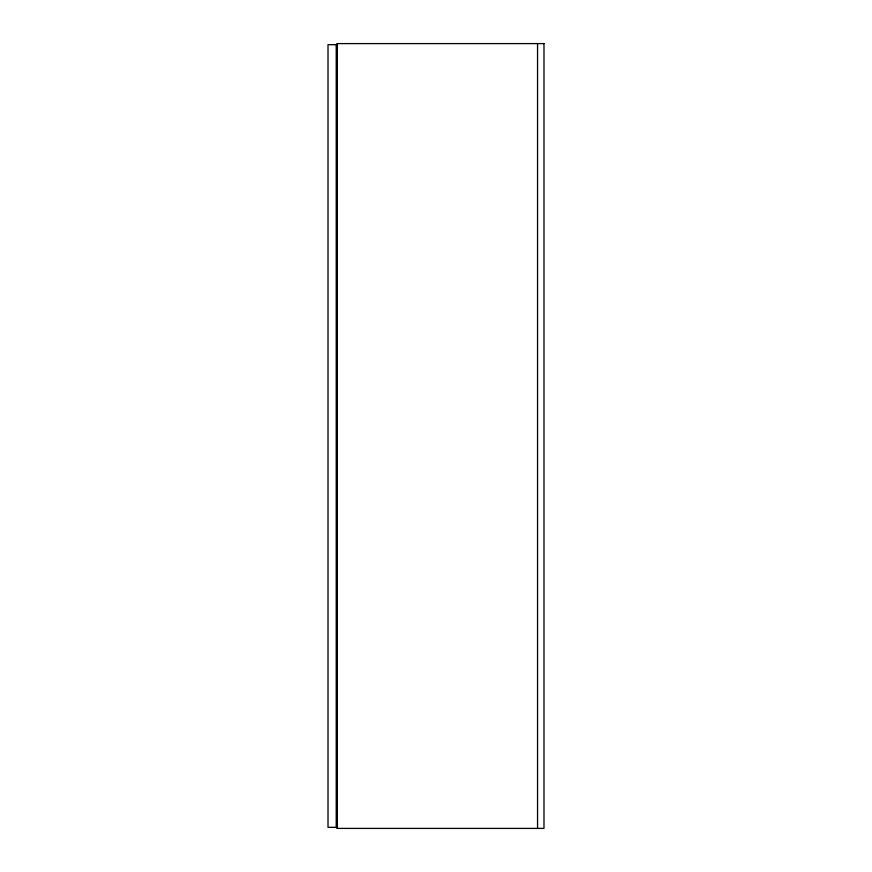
<?xml version="1.0" encoding="UTF-8"?>
<svg xmlns="http://www.w3.org/2000/svg" width="872" height="872" viewBox="0 0 872 872"><rect width="100%" height="100%" fill="white"/><g stroke="black" fill="none" stroke-linecap="round" stroke-linejoin="round"><path stroke-width="1.31" d="M537.555 43.6L537.555 828.4M337.29 43.6L337.29 828.4M543.986 43.6L337.083 43.6L337.083 828.4L543.986 828.4L543.986 43.6M336.221 44.668L328.014 44.668L328.014 827.332L336.221 827.332L336.221 44.668"/></g></svg>
